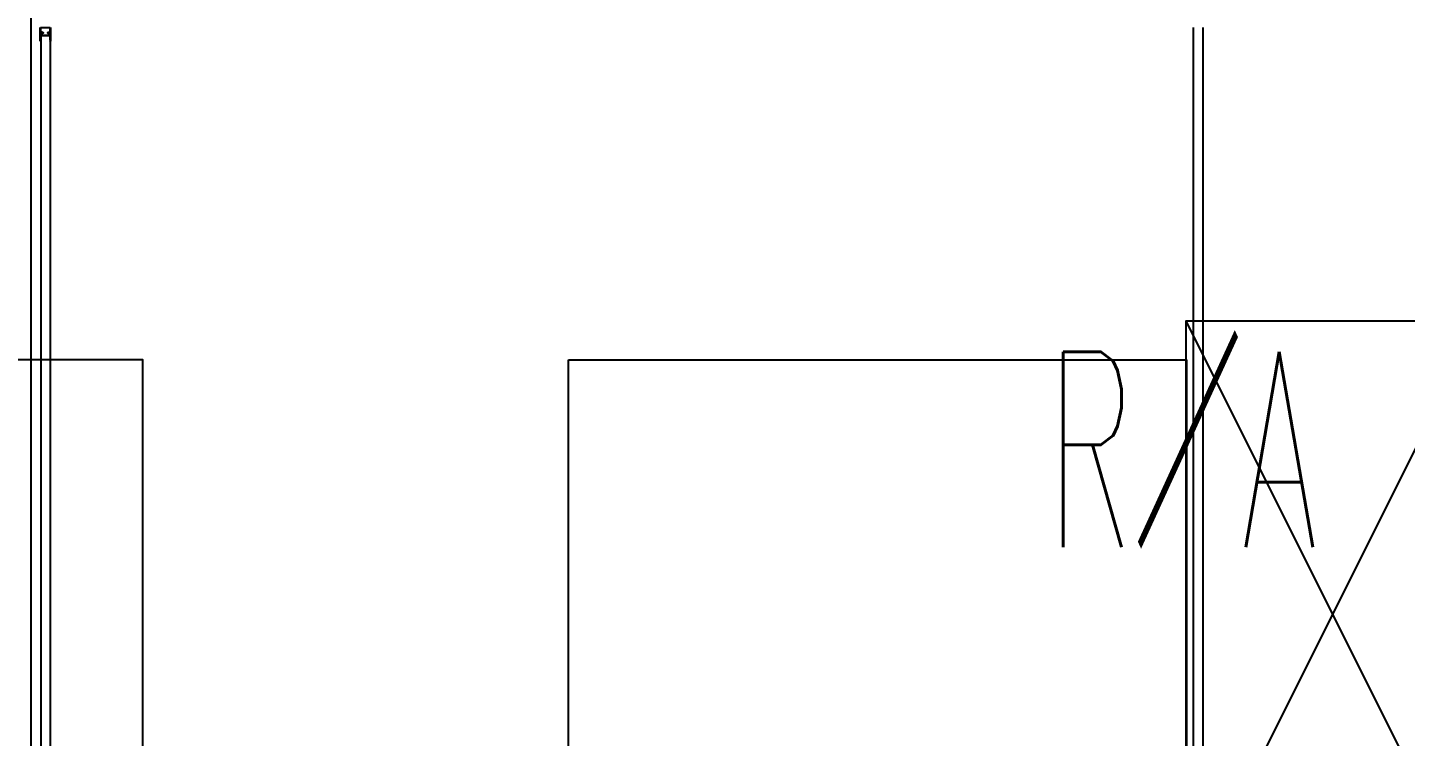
# Model space of a CAD drawing. Header units: millimetres. Extents: x -192235 to 515711, y 45168 to 947868.
# Drawn here: x 130333 to 137388, y 467574 to 471199 of the extents above; entities that cross this region are included whole.
import ezdxf
from ezdxf.enums import TextEntityAlignment as Align

# ---------------------------------------------------------------- set-up
doc = ezdxf.new("R2010")
doc.units = ezdxf.units.MM
doc.header["$LTSCALE"] = 1000
for name, color, linetype in [('0-tool', 1, 'Continuous'), ('MOVE-IN', 220, 'Continuous'), ('TPH12-SEC-@20-1$0$PT', 252, 'Continuous'), ('TPH12-SEC-@20-1$0$STEEL3', 252, 'Continuous'), ('TPH12-SEC-@20-1$0$TEXT2', 252, 'Continuous'), ('YCD-Xfa-Sec-24$0$partition-S', 3, 'Continuous')]:
    doc.layers.add(name, color=color, linetype=linetype)
doc.styles.add('TPH12-SEC-@20-1$0$TEXT', font='romans.shx', dxfattribs={"width": 0.85, "bigfont": 'BIGFONT.shx'})

# ---------------------------------------------------------------- blocks, each defined once
blk = doc.blocks.new('TPH12-SEC-@20-1')
at = {"layer": 'TPH12-SEC-@20-1$0$PT'}
for p, q in [((136300, 471200), (136300, 466250)), ((136350, 471200), (136350, 466250))]:
    blk.add_line(p, q, dxfattribs=at)
at = {"layer": 'TPH12-SEC-@20-1$0$STEEL3'}
blk.add_line((130350, 475650), (130350, 466700), dxfattribs=at)
at = {"layer": 'TPH12-SEC-@20-1$0$TEXT2', "style": 'TPH12-SEC-@20-1$0$TEXT', "width": 0.5}
blk.add_text('R／A', height=1000, dxfattribs=at).set_placement((136241.8, 469040.9), align=Align.MIDDLE_CENTER)
blk = doc.blocks.new('YCD-Xfa-Sec-24')
at = {"layer": 'YCD-Xfa-Sec-24$0$partition-S'}
for p, q in [((579548.5, 401200), (579548.5, 401130)), ((579550, 401197), (579551.5, 401198.5)), ((579550, 401140), (579550, 401197)), ((579550, 401173.3), (579550, 396724.8)), ((579550.6, 401173.2), (579550.6, 396724.8)), ((579551.1, 401160.1), (579551.1, 401169.1)), ((579551.5, 401198.5), (579569, 401198.5)), ((579559, 401175), (579551.8, 401175)), ((579559, 401174.4), (579551.8, 401174.4)), ((579551.9, 401169.1), (579551.9, 401160.1)), ((579552.6, 401170.6), (579562.2, 401170.6)), ((579562.2, 401169.8), (579552.6, 401169.8)), ((579556.1, 401174.4), (579562.2, 401174.4)), ((579556.1, 401173.6), (579556.1, 401174.4)), ((579562.2, 401173.6), (579556.1, 401173.6)), ((579559, 401175), (579559, 401174.4)), ((579563.2, 401171.6), (579563.2, 401172.6)), ((579564, 401172.6), (579564, 401171.6)), ((579569, 401198.5), (579570, 401197.5)), ((579570, 401197.5), (579574.7, 401197.5)), ((579574.7, 401197.5), (579575, 401197.8)), ((579575, 401197.8), (579575.3, 401197.5)), ((579575.3, 401197.5), (579580, 401197.5)), ((579580, 401197.5), (579581, 401198.5)), ((579581, 401198.5), (579598.5, 401198.5)), ((579586, 401171.6), (579586, 401172.6)), ((579586.8, 401172.6), (579586.8, 401171.6)), ((579587.8, 401174.4), (579593.9, 401174.4)), ((579593.9, 401173.6), (579587.8, 401173.6)), ((579587.8, 401170.6), (579597.4, 401170.6)), ((579597.4, 401169.8), (579587.8, 401169.8)), ((579591, 401175), (579598.2, 401175)), ((579591, 401175), (579591, 401174.4)), ((579591, 401174.4), (579598.2, 401174.4)), ((579593.9, 401174.4), (579593.9, 401173.6)), ((579598.1, 401160.1), (579598.1, 401169.1)), ((579598.5, 401198.5), (579600, 401197)), ((579598.9, 401169.1), (579598.9, 401160.1)), ((579599.4, 401173.2), (579599.4, 396724.8)), ((579600, 401197), (579600, 401140)), ((579601.5, 401130), (579601.5, 401200)), ((579548.5, 401130), (579550, 401130)), ((579549.5, 401131.2), (579550, 401140)), ((579550, 401131.2), (579549.5, 401131.2)), ((579550, 401130), (579550, 401131.2)), ((579552.6, 401159.4), (579597.4, 401159.4)), ((579597.4, 401158.6), (579552.6, 401158.6)), ((579600, 401140), (579600.5, 401131.2)), ((579600.5, 401131.2), (579600, 401131.2)), ((579600, 401131.2), (579600, 401130)), ((579600, 401130), (579601.5, 401130))]:
    blk.add_line(p, q, dxfattribs=at)
for centre, radius, start, end in [((579551.8, 401173.2), 1.78, 89.72358, 180.66735), ((579551.8, 401173.2), 1.2, 90, 180), ((579552.6, 401169.1), 1.5, 90, 180), ((579552.6, 401169.1), 0.698, 90, 180), ((579562.2, 401172.6), 1.79, 0, 90), ((579562.2, 401172.6), 0.997, 0, 90), ((579562.2, 401171.6), 1.79, 270, 0), ((579562.2, 401171.6), 0.997, 270, 0), ((579587.8, 401172.6), 1.79, 90, 180), ((579587.8, 401171.6), 1.79, 180, 270), ((579587.8, 401172.6), 0.997, 90, 180), ((579587.8, 401171.6), 0.997, 180, 270), ((579597.4, 401169.1), 1.5, 0, 90), ((579597.4, 401169.1), 0.698, 0, 90), ((579598.2, 401173.2), 1.8, 0, 90), ((579598.2, 401173.2), 1.2, 0, 90), ((579552.6, 401160.1), 1.5, 180, 270), ((579552.6, 401160.1), 0.698, 180, 270), ((579597.4, 401160.1), 0.698, 270, 0), ((579597.4, 401160.1), 1.5, 270, 0)]:
    blk.add_arc(centre, radius, start, end, dxfattribs=at)

msp = doc.modelspace()

# ---------------------------------------------------------------- block references
msp.add_blockref('TPH12-SEC-@20-1', (0, 0))

# ---------------------------------------------------------------- next in the draw order: linework, layer by layer
at = {"layer": '0-tool'}
for points in [[(129550, 466700), (130923.95857, 466700), (130923.95857, 469500), (129550, 469500)], [(133103.62523, 469500), (136266.8, 469500), (136266.8, 466700), (133103.62523, 466700)]]:
    msp.add_lwpolyline(points, close=True, dxfattribs=at)
at = {"layer": 'MOVE-IN'}
msp.add_lwpolyline([(137765, 469700), (136265, 466700), (137765, 466700), (136265, 469700), (137765, 469700), (137765, 466700), (136265, 466700), (136265, 469700)], dxfattribs=at)

# ---------------------------------------------------------------- next in the draw order: block references
at = {"xscale": -1}
msp.add_blockref('YCD-Xfa-Sec-24', (710000, 70000), dxfattribs=at)

doc.saveas('drawing.dxf')
